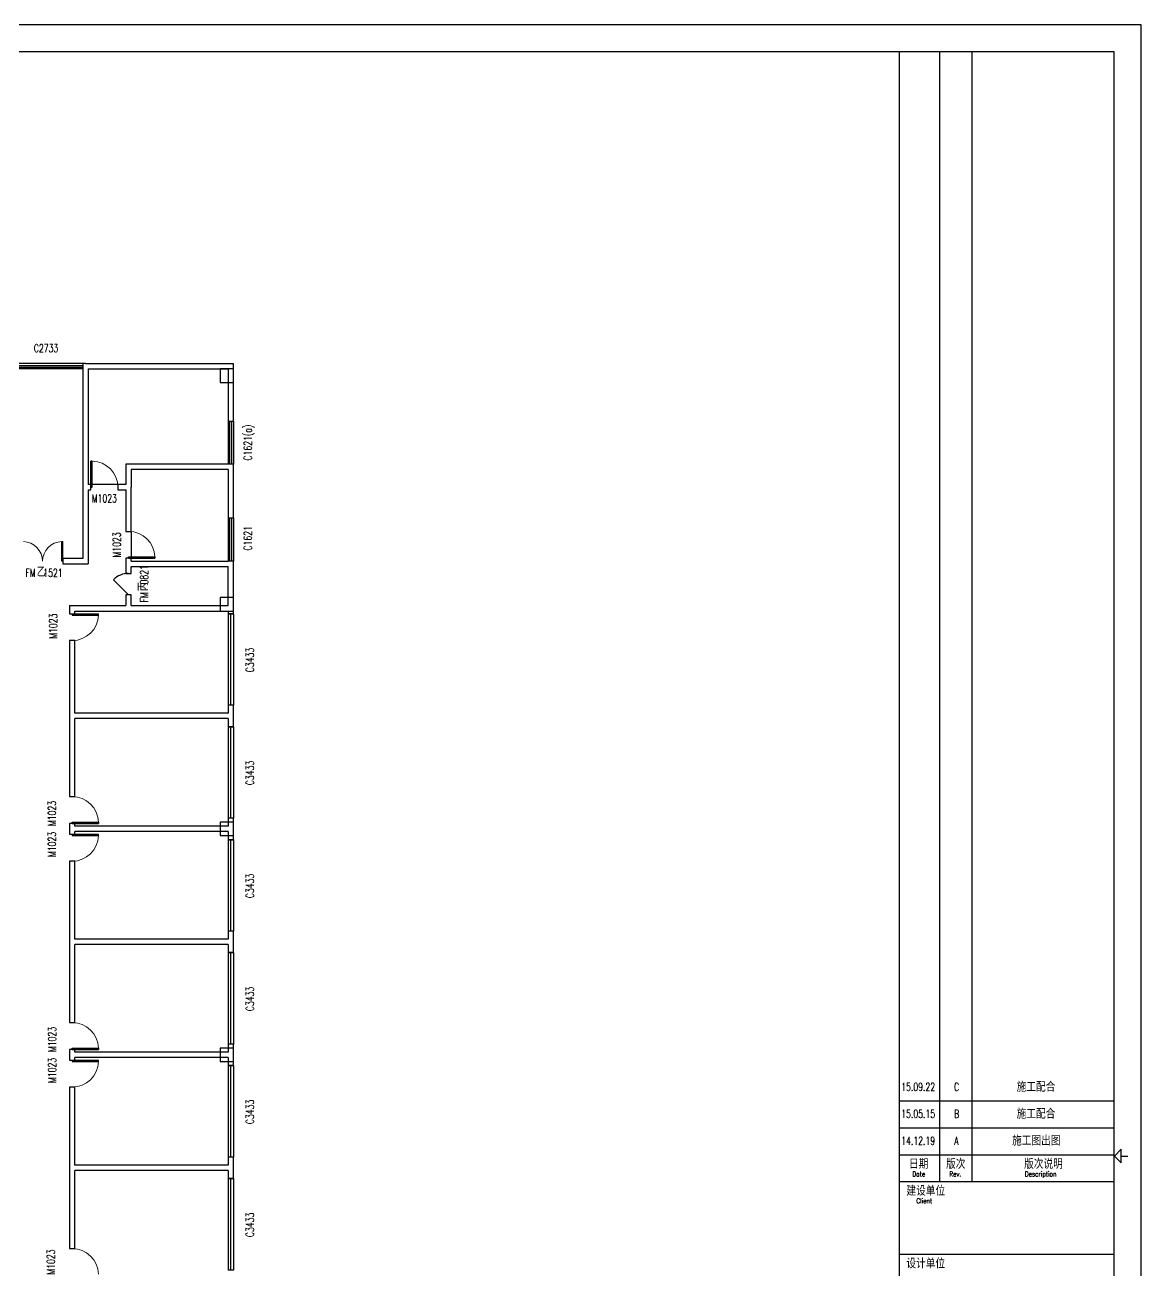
# Model space of a CAD drawing. Header units: inches. Extents: x -867 to 118033, y 1134206 to 1218306.
# Drawn here: x 76525 to 118033, y 1172017 to 1218306 of the extents above; entities that cross this region are included whole.
import ezdxf

# ---------------------------------------------------------------- set-up
doc = ezdxf.new("R2010")
doc.units = ezdxf.units.IN
doc.header["$MEASUREMENT"] = 0
for name, color, linetype in [('COLUMN', 10, 'Continuous'), ('DOOR_FIRE', 10, 'Continuous'), ('DOOR_FIRE_TEXT', 10, 'Continuous'), ('WALL', 10, 'Continuous'), ('WINDOW', 10, 'Continuous')]:
    doc.layers.add(name, color=color, linetype=linetype)
doc.styles.add('_TCH_WINDOW', font='SIMPLEX', dxfattribs={"bigfont": 'GBCBIG'})
doc.styles.add('TKZ1_tjhts.shx', font='tjromant.shx', dxfattribs={"bigfont": 'tjhts.shx'})
doc.styles.add('TKZ2_tjkts.shx', font='tjromant.shx', dxfattribs={"bigfont": 'tjkts.shx'})

msp = doc.modelspace()

# ---------------------------------------------------------------- linework, layer by layer
at = {"color": 7}
for p, q in [((118033, 1218306), (-867, 1218306)), ((118033, 1134206), (118033, 1218306)), ((109033, 1217306), (109033, 1135206)), ((110533, 1217306), (110533, 1175306)), ((111733, 1217306), (111733, 1175306)), ((109033, 1178306), (117033, 1178306)), ((109033, 1177306), (117033, 1177306)), ((109033, 1177306), (117033, 1177306)), ((109033, 1176306), (117033, 1176306)), ((117294, 1176256), (117544, 1176256)), ((109033, 1175306), (117033, 1175306)), ((109033, 1175306), (117033, 1175306)), ((109033, 1172606), (117033, 1172606))]:
    msp.add_line(p, q, dxfattribs=at)
msp.add_lwpolyline([(117033, 1135206), (117033, 1217306), (1633, 1217306), (1633, 1135206)], close=True, dxfattribs=at)
msp.add_polyline3d([(117294, 1176006, 0), (117294, 1176506, 0), (117044, 1176256, 0)], close=True, dxfattribs=at)
at = {"layer": 'COLUMN', "color": 2, "ltscale": 3}
for points in [[(84283, 1205017), (84283, 1205517), (83783, 1205517), (83783, 1205017)], [(84283, 1196517), (84283, 1197017), (83783, 1197017), (83783, 1196517)], [(84283, 1188167), (84283, 1188667), (83783, 1188667), (83783, 1188167)], [(84283, 1179767), (84283, 1180267), (83783, 1180267), (83783, 1179767)]]:
    msp.add_lwpolyline(points, close=True, dxfattribs=at)
at = {"layer": 'DOOR_FIRE', "color": 7}
for p, q in [((77895, 1198367), (77895, 1199098)), ((77895, 1199098), (77933, 1199098)), ((77933, 1198367), (77933, 1199098)), ((77933, 1198367), (77895, 1198367))]:
    msp.add_line(p, q, dxfattribs=at)
at = {"layer": 'DOOR_FIRE', "color": 4}
msp.add_line((80383, 1197117), (79817, 1197682), dxfattribs=at)
at = {"layer": 'DOOR_FIRE', "color": 7, "lineweight": 13}
for centre, start, end in [((76451, 1198367), 0, 88.5307), ((77914, 1198367), 91.4693, 180)]:
    msp.add_arc(centre, 731, start, end, dxfattribs=at)
at = {"layer": 'DOOR_FIRE', "color": 4}
msp.add_arc((80383, 1197117), 800, 90, 135, dxfattribs=at)
at = {"layer": 'WALL', "color": 2}
for p, q in [((78683, 1205717), (78683, 1205517)), ((78783, 1205717), (78683, 1205717)), ((78683, 1205517), (78683, 1201117)), ((78783, 1205717), (84283, 1205717)), ((78883, 1205517), (78883, 1201217)), ((78883, 1205517), (84083, 1205517)), ((84083, 1205517), (84083, 1203577)), ((84283, 1203577), (84283, 1205717)), ((84083, 1203577), (84283, 1203577)), ((80283, 1201976), (80283, 1201217)), ((84083, 1201976), (80283, 1201976)), ((84083, 1201776), (80483, 1201776)), ((80483, 1201776), (80483, 1201117)), ((84283, 1201976), (84083, 1201976)), ((84083, 1201776), (84083, 1199976)), ((84283, 1201876), (84283, 1201976)), ((84283, 1199976), (84283, 1201876)), ((78983, 1201217), (78883, 1201217)), ((78983, 1201017), (78983, 1201217)), ((79983, 1201217), (79983, 1201017)), ((80283, 1201217), (79983, 1201217)), ((78683, 1201117), (78683, 1198467)), ((78883, 1201017), (78983, 1201017)), ((78883, 1201017), (78883, 1198267)), ((79983, 1201017), (80283, 1201017)), ((80283, 1201017), (80283, 1199476)), ((80483, 1199476), (80483, 1201117)), ((84083, 1199976), (84283, 1199976)), ((80283, 1199476), (80483, 1199476)), ((78683, 1198467), (77933, 1198467)), ((77933, 1198467), (77933, 1198267)), ((80483, 1198476), (80283, 1198476)), ((80283, 1198476), (80283, 1198276)), ((80483, 1198376), (80483, 1198476)), ((77933, 1198267), (78883, 1198267)), ((80283, 1198276), (80283, 1197917)), ((80483, 1198376), (84083, 1198376)), ((80483, 1197917), (80483, 1198176)), ((80483, 1198176), (84083, 1198176)), ((84283, 1198376), (84083, 1198376)), ((84083, 1196817), (84083, 1198176)), ((84283, 1198276), (84283, 1198376)), ((84283, 1196817), (84283, 1198276)), ((80283, 1197917), (80483, 1197917)), ((80283, 1197117), (80283, 1196717)), ((80483, 1197117), (80283, 1197117)), ((80483, 1196717), (80483, 1197117)), ((78183, 1196717), (78183, 1196417)), ((78183, 1196717), (80283, 1196717)), ((80483, 1196717), (84083, 1196717)), ((84083, 1196717), (84083, 1196827)), ((84283, 1196617), (84283, 1196827)), ((84283, 1196417), (84283, 1196617)), ((78183, 1196417), (78383, 1196417)), ((78383, 1196517), (80383, 1196517)), ((78383, 1196417), (78383, 1196517)), ((80383, 1196517), (84083, 1196517)), ((84083, 1196517), (84083, 1196417)), ((84083, 1196417), (84283, 1196417)), ((78183, 1195417), (78183, 1192617)), ((78383, 1195417), (78183, 1195417)), ((78383, 1192717), (78383, 1195417)), ((84283, 1193017), (84083, 1193017)), ((84083, 1193017), (84083, 1192717)), ((84283, 1192617), (84283, 1193017)), ((78183, 1192617), (78183, 1189617)), ((84083, 1192717), (78383, 1192717)), ((78383, 1189617), (78383, 1192517)), ((84083, 1192517), (78383, 1192517)), ((84083, 1192517), (84083, 1192217)), ((84283, 1192217), (84283, 1192617)), ((84083, 1192217), (84283, 1192217)), ((78183, 1189617), (78383, 1189617)), ((84283, 1188817), (84083, 1188817)), ((84083, 1188817), (84083, 1188517)), ((84283, 1188417), (84283, 1188817)), ((78183, 1188617), (78183, 1188417)), ((78383, 1188617), (78183, 1188617)), ((78183, 1188417), (78183, 1188217)), ((78383, 1188517), (78383, 1188617)), ((84083, 1188517), (78383, 1188517)), ((78383, 1188217), (78383, 1188317)), ((84083, 1188317), (78383, 1188317)), ((84083, 1188317), (84083, 1188017)), ((84283, 1188017), (84283, 1188417)), ((78183, 1188217), (78383, 1188217)), ((84083, 1188017), (84283, 1188017)), ((78383, 1187217), (78183, 1187217)), ((78183, 1187217), (78183, 1184217)), ((78383, 1184317), (78383, 1187217)), ((84283, 1184617), (84083, 1184617)), ((84083, 1184617), (84083, 1184317)), ((84283, 1184217), (84283, 1184617)), ((78183, 1184217), (78183, 1181217)), ((84083, 1184317), (78383, 1184317)), ((84083, 1184117), (78383, 1184117)), ((78383, 1181217), (78383, 1184117)), ((84083, 1184117), (84083, 1183817)), ((84283, 1183817), (84283, 1184217)), ((84083, 1183817), (84283, 1183817)), ((78183, 1181217), (78383, 1181217)), ((84283, 1180417), (84083, 1180417)), ((84083, 1180417), (84083, 1180117)), ((84283, 1180017), (84283, 1180417)), ((78183, 1180217), (78183, 1180017)), ((78383, 1180217), (78183, 1180217)), ((78183, 1180017), (78183, 1179817)), ((78383, 1180117), (78383, 1180217)), ((84083, 1180117), (78383, 1180117)), ((84283, 1179617), (84283, 1180017)), ((78183, 1179817), (78383, 1179817)), ((78383, 1179817), (78383, 1179917)), ((84083, 1179917), (78383, 1179917)), ((84083, 1179917), (84083, 1179617)), ((84083, 1179617), (84283, 1179617)), ((78183, 1178817), (78183, 1175817)), ((78383, 1178817), (78183, 1178817)), ((78383, 1175917), (78383, 1178817)), ((84083, 1176217), (84083, 1175917)), ((84283, 1176217), (84083, 1176217)), ((84283, 1175817), (84283, 1176217)), ((78183, 1175817), (78183, 1172817)), ((84083, 1175917), (78383, 1175917)), ((84283, 1175417), (84283, 1175817)), ((78383, 1172817), (78383, 1175717)), ((84083, 1175717), (78383, 1175717)), ((84083, 1175717), (84083, 1175417)), ((84083, 1175417), (84283, 1175417)), ((78183, 1172817), (78383, 1172817))]:
    msp.add_line(p, q, dxfattribs=at)
at = {"layer": 'WINDOW', "color": 7}
for p, q in [((78683, 1205717), (75983, 1205717)), ((75983, 1205650), (78683, 1205650)), ((75983, 1205583), (78683, 1205583)), ((78683, 1205517), (75983, 1205517)), ((84083, 1203577), (84083, 1201976)), ((84149, 1201976), (84149, 1203577)), ((84216, 1201976), (84216, 1203577)), ((84283, 1203577), (84283, 1201976)), ((79033, 1202092), (78983, 1202092)), ((78983, 1201117), (78983, 1202092)), ((79033, 1201117), (79033, 1202092)), ((78983, 1201117), (79033, 1201117)), ((84083, 1199976), (84083, 1198376)), ((84149, 1198376), (84149, 1199976)), ((84216, 1198376), (84216, 1199976)), ((84283, 1199976), (84283, 1198376)), ((80383, 1198526), (81358, 1198526)), ((80383, 1198476), (80383, 1198526)), ((80383, 1198476), (81358, 1198476)), ((81358, 1198526), (81358, 1198476)), ((78283, 1196417), (78283, 1196367)), ((78283, 1196417), (79258, 1196417)), ((78283, 1196367), (79258, 1196367)), ((79258, 1196367), (79258, 1196417)), ((78283, 1188667), (79258, 1188667)), ((78283, 1188617), (78283, 1188667)), ((78283, 1188617), (79258, 1188617)), ((79258, 1188667), (79258, 1188617)), ((78283, 1188217), (78283, 1188167)), ((78283, 1188217), (79258, 1188217)), ((78283, 1188167), (79258, 1188167)), ((79258, 1188167), (79258, 1188217)), ((78283, 1180267), (79258, 1180267)), ((78283, 1180217), (78283, 1180267)), ((78283, 1180217), (79258, 1180217)), ((79258, 1180267), (79258, 1180217)), ((78283, 1179817), (78283, 1179767)), ((78283, 1179817), (79258, 1179817)), ((78283, 1179767), (79258, 1179767)), ((79258, 1179767), (79258, 1179817))]:
    msp.add_line(p, q, dxfattribs=at)
at = {"layer": 'WINDOW', "color": 4}
for p, q in [((79983, 1201217), (78983, 1201217)), ((80483, 1199476), (80483, 1198476)), ((84083, 1196417), (84083, 1193017)), ((84283, 1196417), (84083, 1196417)), ((84183, 1193017), (84183, 1196417)), ((84283, 1196417), (84283, 1193017)), ((84283, 1193017), (84083, 1193017)), ((84083, 1192217), (84083, 1188817)), ((84283, 1192217), (84083, 1192217)), ((84183, 1188817), (84183, 1192217)), ((84283, 1192217), (84283, 1188817)), ((84283, 1188817), (84083, 1188817)), ((84083, 1188017), (84083, 1184617)), ((84283, 1188017), (84083, 1188017)), ((84183, 1184617), (84183, 1188017)), ((84283, 1188017), (84283, 1184617)), ((84283, 1184617), (84083, 1184617)), ((84283, 1183817), (84083, 1183817)), ((84083, 1183817), (84083, 1180417)), ((84183, 1180417), (84183, 1183817)), ((84283, 1183817), (84283, 1180417)), ((84283, 1180417), (84083, 1180417)), ((84083, 1179617), (84083, 1176217)), ((84283, 1179617), (84083, 1179617)), ((84183, 1176217), (84183, 1179617)), ((84283, 1179617), (84283, 1176217)), ((84283, 1176217), (84083, 1176217)), ((84283, 1175417), (84083, 1175417)), ((84083, 1175417), (84083, 1172017)), ((84183, 1172017), (84183, 1175417)), ((84283, 1175417), (84283, 1172017)), ((84283, 1172017), (84083, 1172017))]:
    msp.add_line(p, q, dxfattribs=at)
at = {"layer": 'WINDOW', "color": 7, "lineweight": 13}
for centre, start, end in [((79008, 1201117), 0, 88.5307), ((80383, 1198501), 1.4693, 90), ((78283, 1196392), 270, 358.5307), ((78283, 1188642), 1.4693, 90), ((78283, 1188192), 270, 358.5307), ((78283, 1180242), 1.4693, 90), ((78283, 1179792), 270, 358.5307), ((78283, 1171842), 1.4693, 90)]:
    msp.add_arc(centre, 975, start, end, dxfattribs=at)

# ---------------------------------------------------------------- texts
at = {"color": 7, "style": 'TKZ2_tjkts.shx'}
for s, p in [('施工配合', (113404, 1178646)), ('施工配合', (113404, 1177646)), ('施工图出图', (113235, 1176646)), ('日期', (109403, 1175781)), ('版次', (110781, 1175781)), ('版次说明', (113682, 1175781)), ('建设单位', (109307, 1174781)), ('设计单位', (109304, 1172081))]:
    msp.add_text(s, height=360, dxfattribs=at).set_placement(p)
at = {"color": 7}
for s, height, style, width, p in [('15.09.22', 300, 'TKZ1_tjhts.shx', 0.7, (109113, 1178676)), ('C', 300, 'TKZ1_tjhts.shx', 0.7, (111078, 1178676)), ('15.05.15', 300, 'TKZ1_tjhts.shx', 0.7, (109113, 1177676)), ('B', 300, 'TKZ1_tjhts.shx', 0.7, (111078, 1177676)), ('14.12.19', 300, 'TKZ1_tjhts.shx', 0.7, (109113, 1176676)), ('A', 300, 'TKZ1_tjhts.shx', 0.7, (111083, 1176676)), ('Date', 180, 'TKZ2_tjkts.shx', 0.8, (109525, 1175501)), ('Rev.', 180, 'TKZ2_tjkts.shx', 0.8, (110899, 1175501)), ('Description', 180, 'TKZ2_tjkts.shx', 0.8, (113707, 1175501)), ('Client', 180, 'TKZ2_tjkts.shx', 0.8, (109676, 1174501))]:
    msp.add_text(s, height=height, dxfattribs=dict(at, style=style, width=width)).set_placement(p)
at = {"layer": 'DOOR_FIRE_TEXT', "color": 7, "style": '_TCH_WINDOW', "width": 0.705882}
for s, p in [('FM', (76545, 1197789)), ('1521', (77210, 1197789))]:
    msp.add_text(s, height=297.5, dxfattribs=at).set_placement(p)
at = {"layer": 'DOOR_FIRE_TEXT', "color": 7, "style": '_TCH_WINDOW'}
msp.add_text('乙', height=338, dxfattribs=at).set_placement((76965, 1197789))
at = {"layer": 'DOOR_FIRE_TEXT', "color": 7, "style": '_TCH_WINDOW', "width": 0.705882}
for s, p in [('0821', (81105, 1197503)), ('FM', (81105, 1196837))]:
    msp.add_text(s, height=297.5, rotation=90, dxfattribs=at).set_placement(p)
at = {"layer": 'DOOR_FIRE_TEXT', "color": 7, "style": '_TCH_WINDOW'}
msp.add_text('丙', height=338, rotation=90, dxfattribs=at).set_placement((81105, 1197257))
at = {"layer": 'WINDOW', "color": 7, "style": '_TCH_WINDOW', "width": 0.705882}
for s, p in [('C2733', (76858, 1206140)), ('M1023', (79013, 1200557))]:
    msp.add_text(s, height=297.5, dxfattribs=at).set_placement(p)
for s, p in [('C1621(a)', (84961, 1202112)), ('M1023', (80088, 1198506)), ('C1621', (84961, 1198766)), ('M1023', (77726, 1195485)), ('C3433', (85041, 1194242)), ('C3433', (85041, 1190042)), ('M1023', (77681, 1188522)), ('M1023', (77681, 1187371)), ('C3433', (85041, 1185842)), ('C3433', (85041, 1181642)), ('M1023', (77684, 1180122)), ('M1023', (77684, 1178971)), ('C3433', (85041, 1177442)), ('C3433', (85041, 1173242)), ('M1023', (77641, 1171847))]:
    msp.add_text(s, height=297.5, rotation=90, dxfattribs=at).set_placement(p)

doc.saveas('drawing.dxf')
